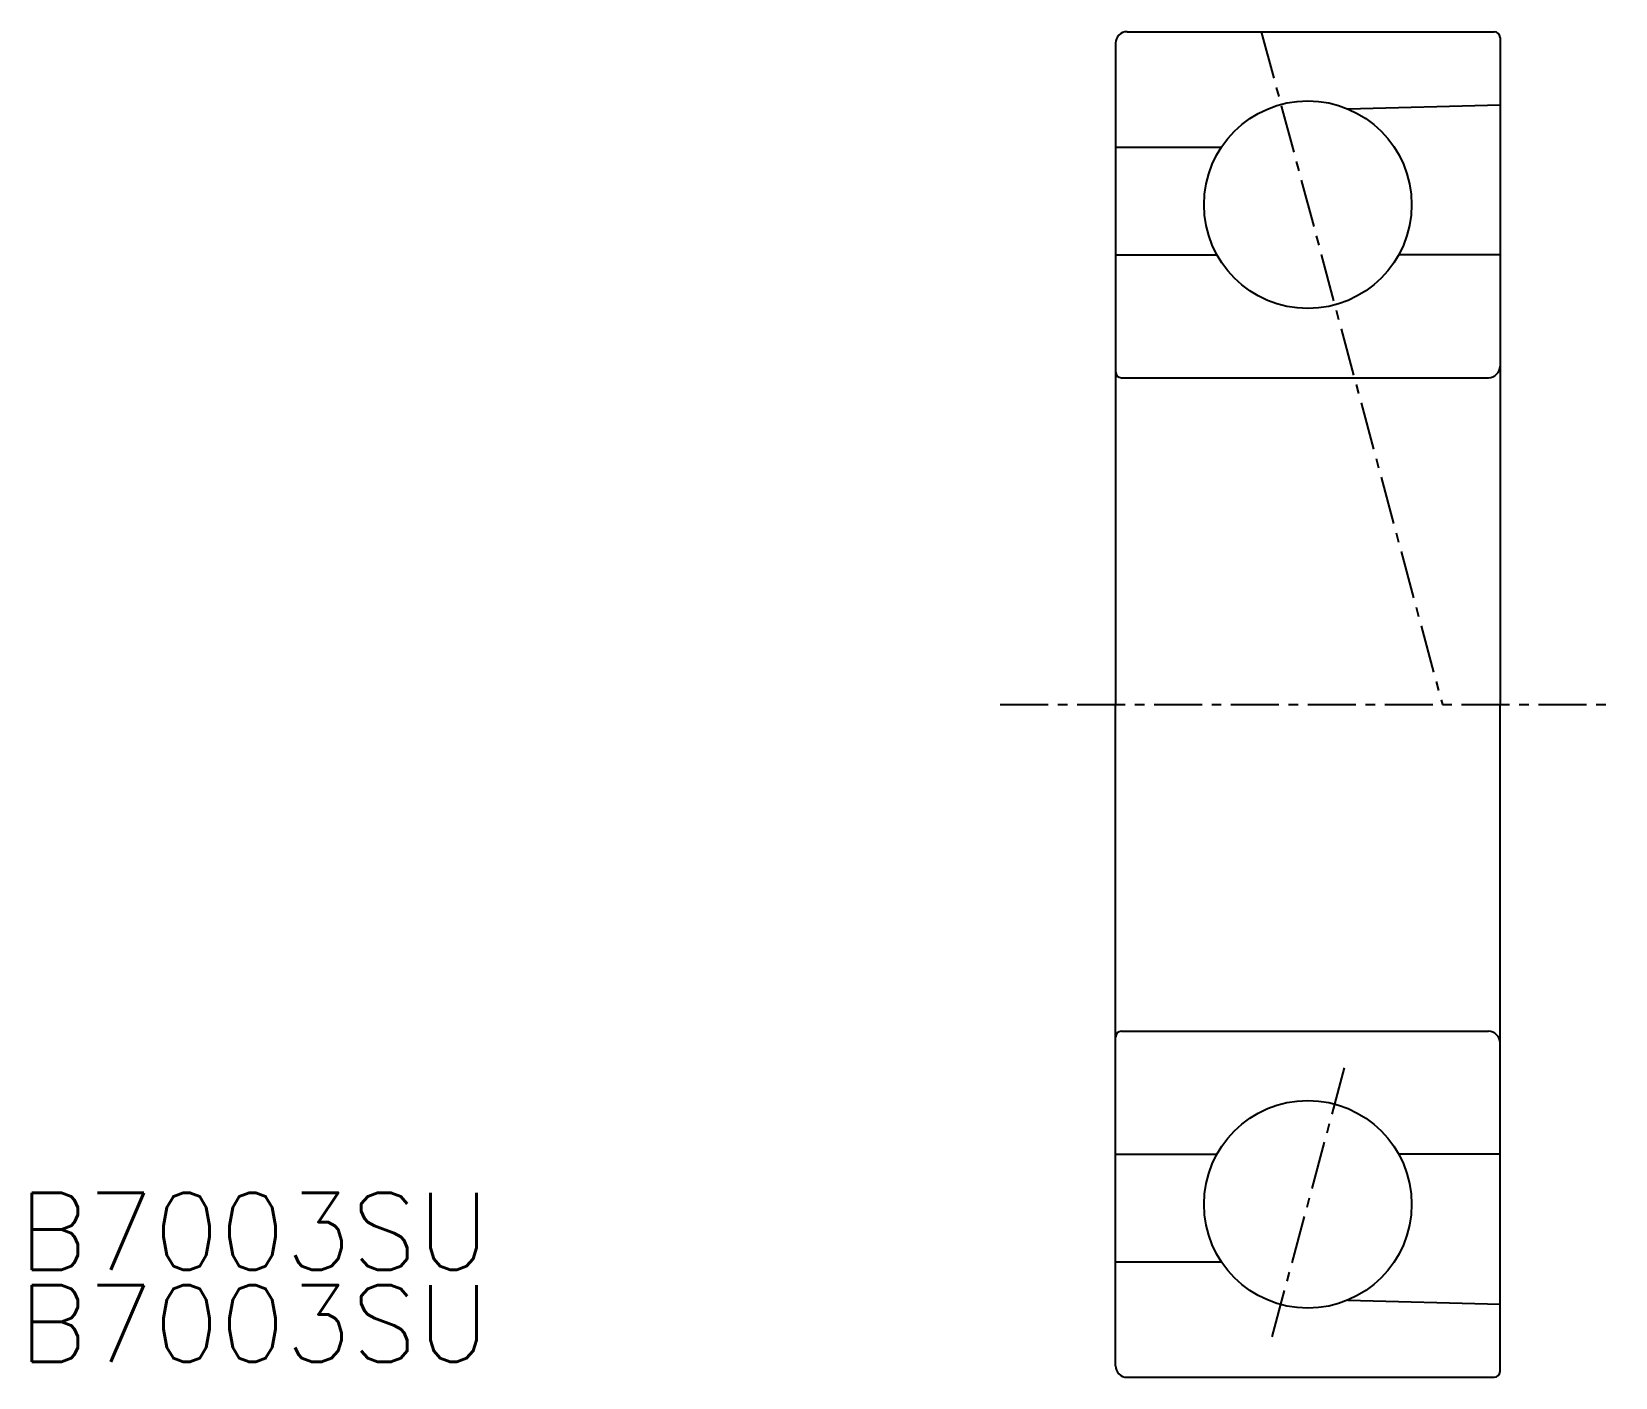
# Model space of a CAD drawing. Extents: x -28.2 to 13, y -17.5 to 17.5.
import ezdxf

# ---------------------------------------------------------------- set-up
doc = ezdxf.new("R2010")
doc.units = 0
doc.linetypes.add('CENTER', pattern=[2, 1.25, -0.25, 0.25, -0.25])
doc.layers.get('0').update_dxf_attribs({"linetype": 'CONTINUOUS'})
doc.layers.add('CENTER', color=1, linetype='CENTER')
doc.styles.get("Standard").update_dxf_attribs({"font": 'txt', "bigfont": 'bigfont.shx'})

msp = doc.modelspace()

# ---------------------------------------------------------------- linework, layer by layer
at = {"color": 7, "linetype": 'CONTINUOUS'}
for p, q in [((0.3, 17.5), (9.85, 17.5)), ((10, 17.35), (10, 0)), ((0, 17.2), (0, 0)), ((6.041, 15.491), (10, 15.6)), ((0, 14.5), (2.755, 14.5)), ((0, 11.7), (2.634, 11.7)), ((10, 11.7), (7.366, 11.7)), ((0.15, 8.5), (9.7, 8.5)), ((0, -17.2), (0, 0)), ((10, -17.35), (10, 0)), ((0.15, -8.5), (9.7, -8.5)), ((0, -11.7), (2.634, -11.7)), ((10, -11.7), (7.366, -11.7)), ((0, -14.5), (2.755, -14.5)), ((6.041, -15.491), (10, -15.6)), ((0.3, -17.5), (9.85, -17.5))]:
    msp.add_line(p, q, dxfattribs=at)
for centre in [(5, 13), (5, -13)]:
    msp.add_circle(centre, 2.7, dxfattribs=at)
for centre, radius, start, end in [((0.3, 17.2), 0.3, 90, 180), ((9.85, 17.35), 0.15, 0, 90), ((9.7, 8.8), 0.3, 270, 0), ((0.15, 8.65), 0.15, 180, 270), ((0.15, -8.65), 0.15, 90, 180), ((9.7, -8.8), 0.3, 0, 90), ((0.3, -17.2), 0.3, 180, 270), ((9.85, -17.35), 0.15, 270, 0)]:
    msp.add_arc(centre, radius, start, end, dxfattribs=at)
at = {"layer": 'CENTER', "color": 1, "linetype": 'CENTER'}
for p, q in [((3.788, 17.5), (8.5, 0)), ((-3, 0), (13, 0)), ((4.071, -16.451), (5.994, -9.309))]:
    msp.add_line(p, q, dxfattribs=at)

# ---------------------------------------------------------------- texts
at = {"color": 7, "linetype": 'CONTINUOUS'}
for p in [(-28.539, -14.701), (-28.539, -17.101)]:
    msp.add_text('B7003SU', height=2, dxfattribs=at).set_placement(p)

doc.saveas('drawing.dxf')
